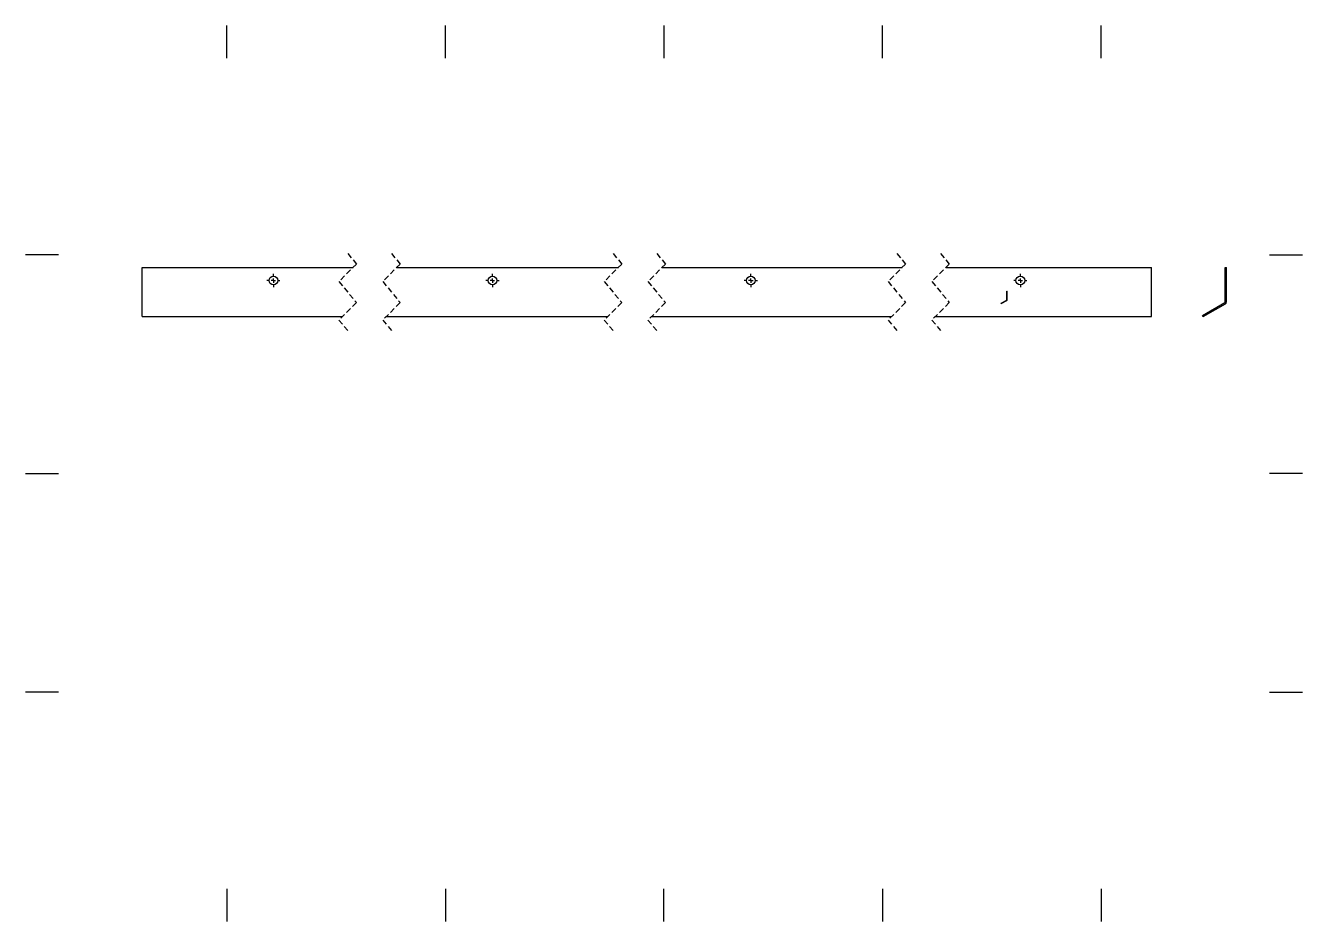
# Model space of a CAD drawing. Header units: millimetres. Extents: x 2 to 294, y 2 to 208.
import ezdxf

# ---------------------------------------------------------------- set-up
doc = ezdxf.new("R2010")
doc.units = ezdxf.units.MM
doc.linetypes.add('HIDDEN', pattern=[1.905, 1.27, -0.635])
doc.layers.add('geometry', color=8, linetype='Continuous')

msp = doc.modelspace()

# ---------------------------------------------------------------- linework, layer by layer
at = {"layer": 'geometry', "linetype": 'Continuous'}
for points in [[(48.5, 200), (48.5, 207.5)], [(98.5, 200), (98.5, 207.5)], [(148.5, 207.5), (148.5, 200)], [(198.5, 200), (198.5, 207.5)], [(248.5, 200), (248.5, 207.5)], [(10, 155), (2.5, 155)], [(287, 155), (294.5, 155)], [(29.18, 144.26), (29.18, 152.15)], [(29.18, 152.15), (77.4, 152.15)], [(87.4, 152.15), (138.06, 152.15)], [(148.06, 152.15), (202.97, 152.15)], [(212.97, 152.15), (259.99, 152.15)], [(259.99, 144.26), (259.99, 152.15)], [(276.84, 152.15), (277.14, 152.15)], [(276.84, 144.26), (276.84, 152.15)], [(277.14, 144.26), (277.14, 152.15)], [(58.18, 149.15), (57.68, 149.15)], [(59.18, 149.15), (58.68, 149.15)], [(59.18, 150.15), (59.18, 150.65)], [(59.18, 149.15), (59.18, 149.65)], [(59.18, 149.15), (59.18, 148.65)], [(59.18, 149.15), (59.68, 149.15)], [(60.18, 149.15), (60.68, 149.15)], [(108.27, 149.15), (107.77, 149.15)], [(109.27, 149.15), (108.77, 149.15)], [(109.27, 150.15), (109.27, 150.65)], [(109.27, 149.15), (109.27, 149.65)], [(109.27, 149.15), (109.27, 148.65)], [(109.27, 149.15), (109.77, 149.15)], [(110.27, 149.15), (110.77, 149.15)], [(167.36, 149.15), (166.86, 149.15)], [(168.36, 149.15), (167.86, 149.15)], [(168.36, 150.15), (168.36, 150.65)], [(168.36, 149.15), (168.36, 149.65)], [(168.36, 149.15), (168.36, 148.65)], [(168.36, 149.15), (168.86, 149.15)], [(169.36, 149.15), (169.86, 149.15)], [(228.99, 149.15), (228.49, 149.15)], [(229.99, 149.15), (229.49, 149.15)], [(229.99, 150.15), (229.99, 150.65)], [(229.99, 149.15), (229.99, 149.65)], [(229.99, 149.15), (229.99, 148.65)], [(229.99, 149.15), (230.49, 149.15)], [(230.99, 149.15), (231.49, 149.15)], [(59.18, 148.15), (59.18, 147.65)], [(109.27, 148.15), (109.27, 147.65)], [(168.36, 148.15), (168.36, 147.65)], [(226.89, 146.7), (226.97, 146.7)], [(226.89, 144.73), (226.89, 146.7)], [(226.97, 144.73), (226.97, 146.7)], [(229.99, 148.15), (229.99, 147.65)], [(29.18, 143.83), (29.18, 144.26)], [(29.18, 140.89), (29.18, 143.83)], [(225.6, 143.95), (226.87, 144.68)], [(225.63, 143.88), (225.6, 143.95)], [(225.63, 143.88), (226.91, 144.62)], [(259.99, 143.83), (259.99, 144.26)], [(259.99, 140.89), (259.99, 143.83)], [(271.64, 141.15), (276.74, 144.09)], [(271.79, 140.89), (276.89, 143.83)], [(29.18, 140.89), (74.94, 140.89)], [(84.94, 140.89), (135.61, 140.89)], [(145.61, 140.89), (200.52, 140.89)], [(210.52, 140.89), (259.99, 140.89)], [(271.79, 140.89), (271.64, 141.15)], [(2.5, 105), (10, 105)], [(294.5, 105), (287, 105)], [(10, 55), (2.5, 55)], [(287, 55), (294.5, 55)], [(48.5, 10), (48.5, 2.5)], [(98.5, 10), (98.5, 2.5)], [(148.5, 2.5), (148.5, 10)], [(198.5, 10), (198.5, 2.5)], [(248.5, 10), (248.5, 2.5)]]:
    msp.add_lwpolyline(points, dxfattribs=at)
at = {"layer": 'geometry', "linetype": 'HIDDEN'}
for points in [[(76.17, 155.32), (78.17, 152.92)], [(86.17, 155.32), (88.17, 152.92)], [(136.84, 155.32), (138.84, 152.92)], [(146.84, 155.32), (148.84, 152.92)], [(201.74, 155.32), (203.74, 152.92)], [(211.74, 155.32), (213.74, 152.92)], [(78.17, 152.92), (74.17, 148.92)], [(88.17, 152.92), (84.17, 148.92)], [(138.84, 152.92), (134.84, 148.92)], [(148.84, 152.92), (144.84, 148.92)], [(203.74, 152.92), (199.74, 148.92)], [(213.74, 152.92), (209.74, 148.92)], [(74.17, 148.92), (78.17, 144.11)], [(84.17, 148.92), (88.17, 144.11)], [(134.84, 148.92), (138.84, 144.11)], [(144.84, 148.92), (148.84, 144.11)], [(199.74, 148.92), (203.74, 144.11)], [(209.74, 148.92), (213.74, 144.11)], [(78.17, 144.11), (74.17, 140.11)], [(88.17, 144.11), (84.17, 140.11)], [(138.84, 144.11), (134.84, 140.11)], [(148.84, 144.11), (144.84, 140.11)], [(203.74, 144.11), (199.74, 140.11)], [(213.74, 144.11), (209.74, 140.11)], [(74.17, 140.11), (76.17, 137.71)], [(84.17, 140.11), (86.17, 137.71)], [(134.84, 140.11), (136.84, 137.71)], [(144.84, 140.11), (146.84, 137.71)], [(199.74, 140.11), (201.74, 137.71)], [(209.74, 140.11), (211.74, 137.71)]]:
    msp.add_lwpolyline(points, dxfattribs=at)
at = {"layer": 'geometry', "linetype": 'Continuous'}
for points in [[(226.87, 144.68, 0.267949), (226.89, 144.73)], [(226.91, 144.62, 0.267949), (226.97, 144.73)], [(276.74, 144.09, 0.267949), (276.84, 144.26)], [(276.89, 143.83, 0.267949), (277.14, 144.26)]]:
    msp.add_lwpolyline(points, format="xyb", dxfattribs=at)
for centre in [(59.18, 149.15), (109.27, 149.15), (168.36, 149.15), (229.99, 149.15)]:
    msp.add_circle(centre, 1, dxfattribs=at)

doc.saveas('drawing.dxf')
